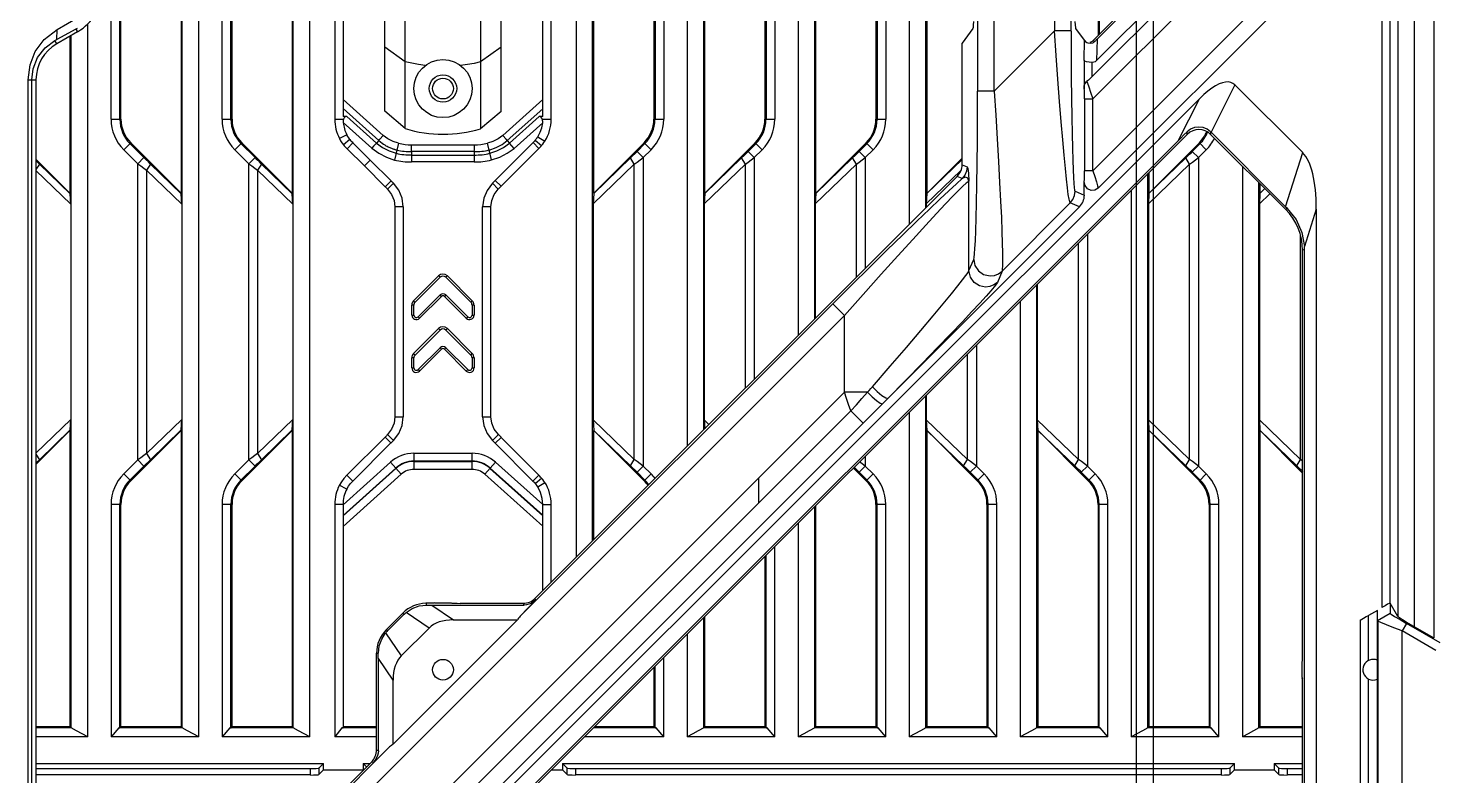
# Model space of a CAD drawing. Header units: millimetres. Extents: x -3132 to 28633, y 682 to 5849.
# Drawn here: x 23386 to 23555.2, y 2335.9 to 2426 of the extents above; entities that cross this region are included whole.
import ezdxf

# ---------------------------------------------------------------- set-up
doc = ezdxf.new("R2010")
doc.units = ezdxf.units.MM

# ---------------------------------------------------------------- blocks, each defined once
blk = doc.blocks.new('rtjg')
at = {"linetype": 'Continuous'}
for p, q in [((18733.7, 2496.98), (18733.7, 2030.64)), ((18731.37, 2031.98), (18731.37, 2495.64)), ((18729.37, 2494.41), (18729.37, 2033.21)), ((18678.76, 2431.12), (18678.76, 2096.5)), ((18690.02, 2103.73), (18690.02, 2423.89)), ((18643.79, 2258.81), (18643.79, 2053.72)), ((18645.78, 2055.71), (18645.78, 2257.99)), ((18657.16, 2256.52), (18657.16, 2067.09)), ((18659.15, 2069.08), (18659.15, 2255.85)), ((18582.99, 2019.79), (18582.99, 2251.81)), ((18584.99, 2018.72), (18584.99, 2251.81)), ((18596.36, 2019.79), (18596.36, 2251.81)), ((18598.36, 2018.72), (18598.36, 2251.81)), ((18630.42, 2251.81), (18630.42, 2040.35)), ((18632.41, 2042.34), (18632.41, 2251.81)), ((18670.53, 2252.06), (18670.53, 2080.46)), ((18672.52, 2082.45), (18672.52, 2251.81)), ((18582.85, 2193.4), (18582.85, 2084.22)), ((18596.22, 2193.4), (18596.22, 2084.22)), ((18632.56, 2084.22), (18632.56, 2193.41)), ((18645.93, 2084.22), (18645.93, 2193.41)), ((18659.3, 2084.22), (18659.3, 2193.41)), ((18672.67, 2084.22), (18672.67, 2193.41)), ((18609.85, 2091.98), (18609.85, 2185.64)), ((18618.92, 2185.65), (18618.92, 2091.97)), ((18574.44, 2093.11), (18574.44, 2184.51)), ((18575.49, 2093.11), (18575.49, 2184.51)), ((18575.62, 2093.11), (18575.62, 2184.51)), ((18587.81, 2093.11), (18587.81, 2184.51)), ((18588.86, 2093.11), (18588.86, 2184.51)), ((18588.99, 2093.11), (18588.99, 2184.51)), ((18601.36, 2184.51), (18601.36, 2093.11)), ((18602.36, 2184.43), (18602.36, 2093.45)), ((18607.39, 2094.07), (18607.39, 2183.54)), ((18621.39, 2094.06), (18621.39, 2183.55)), ((18626.42, 2093.43), (18626.42, 2184.46)), ((18627.42, 2093.11), (18627.42, 2184.5)), ((18639.78, 2184.51), (18639.78, 2093.11)), ((18639.92, 2184.51), (18639.92, 2093.11)), ((18640.97, 2184.51), (18640.97, 2093.11)), ((18653.15, 2184.51), (18653.15, 2093.11)), ((18653.29, 2184.51), (18653.29, 2093.11)), ((18654.34, 2184.51), (18654.34, 2093.11)), ((18666.52, 2184.51), (18666.52, 2093.11)), ((18666.66, 2184.51), (18666.66, 2093.11)), ((18667.71, 2184.51), (18667.71, 2093.11)), ((18693.26, 2184.51), (18693.26, 2103.19)), ((18693.4, 2184.51), (18693.4, 2103.33)), ((18680.76, 2096.5), (18680.76, 2127.13)), ((18688.02, 2127.13), (18688.02, 2103.76)), ((18692.57, 2098.26), (18720.25, 2125.94)), ((18718.99, 2126.09), (18693.08, 2100.18)), ((18721.62, 2124.57), (18692.62, 2095.57)), ((18692.68, 2102.61), (18714.08, 2124.01)), ((18693.14, 2102.76), (18714.23, 2123.85)), ((18692.62, 2086.9), (18727.37, 2121.65)), ((18728.42, 2034.83), (18728.42, 2120.48)), ((18727.42, 2118.96), (18693.28, 2084.82)), ((18727.42, 2118.96), (18727.42, 2034.29)), ((18570.2, 2103.98), (18567.9, 2102.71)), ((18567.9, 2102.71), (18567.94, 2103.94)), ((18567.94, 2103.94), (18570.44, 2105.39)), ((18570.2, 2103.98), (18570.39, 2103.65)), ((18571.62, 2018.72), (18571.62, 2104.6)), ((18678.18, 2104.03), (18676.89, 2102.28)), ((18691.63, 2102.62), (18690.6, 2104.03)), ((18567.67, 2102.58), (18567.9, 2102.71)), ((18567.89, 2102.21), (18567.67, 2102.58)), ((18570.39, 2103.65), (18567.89, 2102.21)), ((18569.48, 2103.13), (18569.48, 2084.22)), ((18569.62, 2019.79), (18569.62, 2103.21)), ((18676.89, 2087.64), (18676.89, 2102.28)), ((18680.76, 2096.5), (18688.02, 2103.76)), ((18690.02, 2103.76), (18688.02, 2103.76)), ((18691.58, 2100.25), (18691.63, 2102.62)), ((18691.77, 2102.48), (18691.92, 2102.37)), ((18692.32, 2102.26), (18692.64, 2102.33)), ((18692.68, 2102.61), (18692.88, 2102.49)), ((18693.14, 2102.76), (18693.08, 2100.18)), ((18609.85, 2100.04), (18607.39, 2101.81)), ((18621.39, 2101.8), (18618.92, 2100.02)), ((18691.58, 2100.25), (18691.58, 2096.75)), ((18692.57, 2098.26), (18692.57, 2099.94)), ((18564.44, 2097.88), (18565.39, 2097.88)), ((18564.44, 1996.7), (18564.44, 2097.88)), ((18564.87, 1996.7), (18564.87, 2097.88)), ((18565.39, 2097.88), (18565.39, 1996.7)), ((18709.75, 2097.25), (18706.87, 2091.54)), ((18709.75, 2097.25), (18717.9, 2089.1)), ((18607.2, 2091.17), (18602.36, 2095.51)), ((18620.39, 2010.52), (18705.46, 2095.59)), ((18626.42, 2095.49), (18621.58, 2091.16)), ((18680.76, 2096.5), (18678.76, 2096.5)), ((18691.58, 2096.75), (18691.58, 2096.88)), ((18691.58, 2096.87), (18691.58, 2096.75)), ((18691.63, 2095.57), (18692.62, 2095.57)), ((18691.63, 2095.57), (18691.63, 2086.9)), ((18692.36, 2096.36), (18692.62, 2095.57)), ((18692.62, 2086.9), (18692.62, 2095.57)), ((18702.9, 2090.5), (18705.46, 2095.59)), ((18606.65, 2090.55), (18602.36, 2094.39)), ((18609.85, 2091.98), (18607.39, 2094.07)), ((18621.39, 2094.06), (18618.92, 2091.97)), ((18626.42, 2094.37), (18622.13, 2090.54)), ((18574.44, 2093.11), (18575.62, 2093.11)), ((18587.81, 2093.11), (18588.99, 2093.11)), ((18601.36, 2093.11), (18602.41, 2093.11)), ((18602.8, 2093.45), (18602.36, 2093.45)), ((18602.38, 2092.72), (18605.83, 2089.62)), ((18602.8, 2093.45), (18606.38, 2090.24)), ((18622.4, 2090.24), (18625.97, 2093.43)), ((18622.95, 2089.61), (18626.4, 2092.69)), ((18626.42, 2093.43), (18625.97, 2093.43)), ((18626.36, 2093.11), (18627.42, 2093.11)), ((18639.78, 2093.11), (18640.97, 2093.11)), ((18653.15, 2093.11), (18654.34, 2093.11)), ((18666.52, 2093.11), (18667.71, 2093.11)), ((18602.82, 2091.24), (18601.93, 2090.78)), ((18603.19, 2090.67), (18602.4, 2090.05)), ((18606.65, 2090.55), (18606.38, 2090.24)), ((18606.65, 2090.55), (18606.8, 2090.71)), ((18606.8, 2090.71), (18607.2, 2091.17)), ((18621.98, 2090.71), (18621.58, 2091.16)), ((18622.13, 2090.54), (18621.98, 2090.71)), ((18622.13, 2090.54), (18622.4, 2090.24)), ((18622.74, 2010.34), (18703.24, 2090.84)), ((18703.99, 2091.29), (18622.97, 2010.27)), ((18625.5, 2090.58), (18626.26, 2089.94)), ((18625.82, 2091), (18626.67, 2090.48)), ((18703.99, 2091.29), (18703.99, 2091.6)), ((18706.82, 2091.59), (18706.82, 2091.29)), ((18715.84, 2082.27), (18706.82, 2091.29)), ((18706.87, 2091.54), (18715.83, 2082.58)), ((18576.79, 2090.28), (18575.95, 2089.44)), ((18575.95, 2089.44), (18577.64, 2087.75)), ((18578.39, 2088.5), (18576.7, 2090.18)), ((18582.85, 2084.22), (18576.79, 2090.28)), ((18590.16, 2090.28), (18589.32, 2089.44)), ((18589.32, 2089.44), (18591.01, 2087.75)), ((18591.76, 2088.5), (18590.07, 2090.18)), ((18596.22, 2084.22), (18590.16, 2090.28)), ((18603.54, 2090.28), (18602.85, 2089.56)), ((18602.85, 2089.56), (18604.93, 2087.49)), ((18605.64, 2088.2), (18603.54, 2090.28)), ((18609.05, 2090.22), (18608.56, 2088.2)), ((18608.78, 2089.43), (18608.85, 2089.41)), ((18610.61, 2090.04), (18618.17, 2090.04)), ((18618.16, 2089.21), (18610.61, 2089.21)), ((18610.61, 2089.21), (18610.61, 2088.8)), ((18610.61, 2088.8), (18618.16, 2088.8)), ((18618.16, 2089.21), (18618.16, 2088.8)), ((18620.24, 2088.21), (18619.75, 2090.22)), ((18625.24, 2090.3), (18620.69, 2085.75)), ((18621.39, 2085.04), (18625.94, 2089.59)), ((18622.95, 2089.61), (18622.4, 2090.24)), ((18625.24, 2090.3), (18625.94, 2089.59)), ((18638.61, 2090.28), (18632.56, 2084.22)), ((18638.71, 2090.18), (18637.76, 2089.23)), ((18637.76, 2089.23), (18638.5, 2088.49)), ((18638.5, 2088.49), (18639.45, 2089.44)), ((18639.45, 2089.44), (18638.61, 2090.28)), ((18651.98, 2090.28), (18645.93, 2084.22)), ((18652.08, 2090.18), (18651.13, 2089.23)), ((18651.13, 2089.23), (18651.87, 2088.49)), ((18651.87, 2088.49), (18652.82, 2089.44)), ((18652.82, 2089.44), (18651.98, 2090.28)), ((18665.35, 2090.28), (18659.3, 2084.22)), ((18665.45, 2090.18), (18664.5, 2089.23)), ((18664.5, 2089.23), (18665.24, 2088.49)), ((18665.24, 2088.49), (18666.19, 2089.44)), ((18666.19, 2089.44), (18665.35, 2090.28)), ((18705.46, 2090.28), (18699.41, 2084.22)), ((18705.56, 2090.18), (18704.61, 2089.23)), ((18704.61, 2089.23), (18705.35, 2088.49)), ((18705.35, 2088.49), (18706.3, 2089.44)), ((18706.3, 2089.44), (18705.46, 2090.28)), ((18715.83, 2082.58), (18717.9, 2089.1)), ((18569.48, 2084.22), (18565.39, 2088.31)), ((18565.8, 2087.72), (18565.39, 2087.05)), ((18565.39, 2086.93), (18569.58, 2082.88)), ((18569.51, 2084.14), (18565.8, 2087.72)), ((18577.64, 2087.75), (18578.39, 2088.5)), ((18577.64, 2052.08), (18577.64, 2087.75)), ((18579.17, 2087.72), (18578.71, 2086.98)), ((18578.71, 2086.98), (18582.95, 2082.88)), ((18578.71, 2086.98), (18578.71, 2052.85)), ((18582.88, 2084.14), (18579.17, 2087.72)), ((18591.01, 2087.75), (18591.76, 2088.5)), ((18591.01, 2052.08), (18591.01, 2087.75)), ((18592.54, 2087.72), (18592.08, 2086.98)), ((18592.08, 2086.98), (18596.32, 2082.88)), ((18592.08, 2086.98), (18592.08, 2052.85)), ((18596.25, 2084.14), (18592.54, 2087.72)), ((18605.64, 2088.2), (18604.93, 2087.49)), ((18604.93, 2087.49), (18607.43, 2084.99)), ((18608.14, 2085.7), (18605.64, 2088.2)), ((18618.16, 2087.97), (18610.62, 2087.97)), ((18632.47, 2082.92), (18637.43, 2087.71)), ((18636.97, 2088.46), (18632.54, 2084.19)), ((18637.43, 2087.71), (18636.97, 2088.46)), ((18637.43, 2052.12), (18637.43, 2087.71)), ((18638.5, 2088.49), (18638.5, 2051.34)), ((18645.84, 2082.92), (18650.8, 2087.71)), ((18650.34, 2088.46), (18645.91, 2084.19)), ((18650.8, 2087.71), (18650.34, 2088.46)), ((18650.8, 2060.73), (18650.8, 2087.71)), ((18651.87, 2088.49), (18651.87, 2061.8)), ((18659.21, 2082.92), (18664.17, 2087.71)), ((18663.71, 2088.46), (18659.28, 2084.19)), ((18664.17, 2087.71), (18663.71, 2088.46)), ((18664.17, 2074.1), (18664.17, 2087.71)), ((18665.24, 2088.49), (18665.24, 2075.17)), ((18672.58, 2082.92), (18676.74, 2086.94)), ((18676.89, 2088.27), (18672.65, 2084.19)), ((18676.89, 2088.44), (18672.67, 2084.22)), ((18676.89, 2087.64), (18677.51, 2087.38)), ((18699.32, 2082.92), (18704.28, 2087.71)), ((18703.82, 2088.46), (18699.39, 2084.19)), ((18704.28, 2087.71), (18703.82, 2088.46)), ((18704.28, 2052.12), (18704.28, 2087.71)), ((18705.35, 2088.49), (18705.35, 2051.34)), ((18710.64, 2087.47), (18710.64, 2018.72)), ((18608.14, 2085.7), (18607.43, 2084.99)), ((18608.42, 2085.41), (18607.72, 2084.7)), ((18620.35, 2085.41), (18621.05, 2084.7)), ((18620.69, 2085.75), (18621.39, 2085.04)), ((18625.47, 2035.39), (18676.3, 2086.23)), ((18676.92, 2085.97), (18676.3, 2086.23)), ((18677.72, 2074.88), (18677.72, 2085.64)), ((18691.61, 2083.98), (18691.61, 2085.62)), ((18692.62, 2086.9), (18691.63, 2086.9)), ((18699.26, 2019.79), (18699.26, 2086.56)), ((18699.41, 2084.22), (18699.41, 2086.71)), ((18712.63, 2019.79), (18712.63, 2085.48)), ((18712.78, 2084.22), (18712.78, 2085.33)), ((18569.48, 2084.22), (18569.51, 2084.14)), ((18569.58, 2082.88), (18569.51, 2084.14)), ((18582.85, 2084.22), (18582.88, 2084.14)), ((18582.95, 2082.88), (18582.88, 2084.14)), ((18596.22, 2084.22), (18596.25, 2084.14)), ((18596.32, 2082.88), (18596.25, 2084.14)), ((18632.54, 2084.19), (18632.47, 2082.92)), ((18632.56, 2084.22), (18632.54, 2084.19)), ((18645.91, 2084.19), (18645.84, 2082.92)), ((18645.93, 2084.22), (18645.91, 2084.19)), ((18659.28, 2084.19), (18659.21, 2082.92)), ((18659.3, 2084.22), (18659.28, 2084.19)), ((18672.65, 2084.19), (18672.58, 2082.92)), ((18672.67, 2084.22), (18672.65, 2084.19)), ((18690.48, 2084.45), (18690.49, 2084.44)), ((18690.49, 2084.44), (18691.61, 2083.98)), ((18697.27, 2084.57), (18697.27, 2018.72)), ((18699.39, 2084.19), (18699.32, 2082.92)), ((18699.41, 2084.22), (18699.39, 2084.19)), ((18712.76, 2084.19), (18712.69, 2082.92)), ((18712.69, 2082.92), (18713.96, 2084.15)), ((18713.36, 2084.76), (18712.76, 2084.19)), ((18712.78, 2084.22), (18712.76, 2084.19)), ((18569.58, 2082.88), (18569.58, 2056.95)), ((18691.03, 2082.57), (18574.07, 1965.61)), ((18582.95, 2082.88), (18582.95, 2056.95)), ((18596.32, 2082.88), (18596.32, 2056.95)), ((18609.61, 2082.57), (18608.61, 2082.57)), ((18608.61, 2082.57), (18608.61, 2057.26)), ((18609.61, 2082.57), (18609.61, 2057.26)), ((18620.16, 2082.57), (18619.16, 2082.57)), ((18619.16, 2057.26), (18619.16, 2082.57)), ((18620.16, 2057.26), (18620.16, 2082.57)), ((18632.47, 2082.92), (18632.47, 2056.91)), ((18645.84, 2082.92), (18645.84, 2056.91)), ((18659.21, 2082.92), (18659.21, 2069.14)), ((18672.58, 2082.92), (18672.58, 2082.51)), ((18681.7, 2074.82), (18689.91, 2083.03)), ((18691.03, 2082.57), (18689.91, 2083.03)), ((18699.32, 2082.92), (18699.32, 2056.91)), ((18712.69, 2082.92), (18712.69, 2056.91)), ((18715.84, 2082.27), (18716.05, 2082.36)), ((18719.54, 2082.29), (18718.11, 2077.79)), ((18719.54, 2082.29), (18719.54, 1838.49)), ((18691.98, 2079.28), (18691.98, 2051.34)), ((18717.65, 2052.12), (18717.65, 2079.11)), ((18690.91, 2052.12), (18690.91, 2078.21)), ((18718.12, 2077.42), (18717.89, 2077.33)), ((18717.89, 2028.83), (18717.89, 2077.33)), ((18718.12, 1838.49), (18718.12, 2077.42)), ((18677.72, 2074.88), (18678.29, 2076.24)), ((18613.86, 2074.25), (18610.86, 2071.25)), ((18611.04, 2071.08), (18614.04, 2074.08)), ((18614.04, 2074.08), (18613.86, 2074.25)), ((18614.92, 2074.25), (18614.74, 2074.08)), ((18614.74, 2074.08), (18617.74, 2071.08)), ((18617.92, 2071.25), (18614.92, 2074.25)), ((18681.7, 2074.82), (18681.14, 2073.47)), ((18614.04, 2071.96), (18611.4, 2069.32)), ((18611.58, 2069.14), (18614.21, 2071.78)), ((18614.21, 2071.78), (18614.04, 2071.96)), ((18614.74, 2071.96), (18614.57, 2071.78)), ((18614.57, 2071.78), (18617.2, 2069.14)), ((18617.38, 2069.32), (18614.74, 2071.96)), ((18685.89, 2019.79), (18685.89, 2073.19)), ((18685.95, 2073.25), (18685.95, 2056.91)), ((18610.89, 2070.72), (18610.64, 2070.72)), ((18610.64, 2069.53), (18610.64, 2070.72)), ((18610.86, 2071.25), (18611.04, 2071.08)), ((18610.89, 2069.53), (18610.89, 2070.72)), ((18617.74, 2071.08), (18617.92, 2071.25)), ((18618.14, 2070.72), (18617.89, 2070.72)), ((18617.89, 2070.72), (18617.89, 2069.53)), ((18618.14, 2070.72), (18618.14, 2069.53)), ((18661.32, 2070.87), (18623.69, 2033.24)), ((18661.32, 2070.87), (18662.73, 2069.46)), ((18683.9, 2071.2), (18683.9, 2018.72)), ((18579.92, 1986.65), (18662.73, 2069.46)), ((18610.64, 2069.53), (18610.89, 2069.53)), ((18611.4, 2069.32), (18611.58, 2069.14)), ((18617.2, 2069.14), (18617.38, 2069.32)), ((18617.89, 2069.53), (18618.14, 2069.53)), ((18662.73, 2060.23), (18662.73, 2069.46)), ((18613.86, 2067.89), (18610.86, 2064.89)), ((18611.04, 2064.71), (18614.04, 2067.71)), ((18614.04, 2067.71), (18613.86, 2067.89)), ((18614.92, 2067.89), (18614.74, 2067.71)), ((18614.74, 2067.71), (18617.74, 2064.71)), ((18617.92, 2064.89), (18614.92, 2067.89)), ((18614.04, 2065.59), (18611.4, 2062.96)), ((18611.58, 2062.78), (18614.21, 2065.42)), ((18614.21, 2065.42), (18614.04, 2065.59)), ((18614.74, 2065.59), (18614.57, 2065.42)), ((18614.57, 2065.42), (18617.2, 2062.78)), ((18617.38, 2062.96), (18614.74, 2065.59)), ((18678.61, 2065.91), (18678.61, 2051.34)), ((18610.89, 2064.36), (18610.64, 2064.36)), ((18610.64, 2063.17), (18610.64, 2064.36)), ((18610.86, 2064.89), (18611.04, 2064.71)), ((18610.89, 2063.17), (18610.89, 2064.36)), ((18617.74, 2064.71), (18617.92, 2064.89)), ((18618.14, 2064.36), (18617.89, 2064.36)), ((18617.89, 2064.36), (18617.89, 2063.17)), ((18618.14, 2064.36), (18618.14, 2063.17)), ((18677.54, 2052.12), (18677.54, 2064.84)), ((18610.64, 2063.17), (18610.89, 2063.17)), ((18611.4, 2062.96), (18611.58, 2062.78)), ((18617.2, 2062.78), (18617.38, 2062.96)), ((18617.89, 2063.17), (18618.14, 2063.17)), ((18670.11, 2061.68), (18667.95, 2059.49)), ((18662.73, 2060.23), (18573.63, 1971.13)), ((18665.51, 2060.23), (18662.73, 2060.23)), ((18672.58, 2059.88), (18672.58, 2056.91)), ((18672.52, 2019.79), (18672.52, 2059.82)), ((18569.58, 2056.95), (18565.39, 2052.9)), ((18569.51, 2055.69), (18569.58, 2056.95)), ((18573.64, 1968.15), (18663.49, 2057.99)), ((18582.95, 2056.95), (18578.71, 2052.85)), ((18582.88, 2055.69), (18582.95, 2056.95)), ((18596.32, 2056.95), (18592.08, 2052.85)), ((18596.25, 2055.69), (18596.32, 2056.95)), ((18608.61, 2057.26), (18609.61, 2057.26)), ((18619.16, 2057.26), (18620.16, 2057.26)), ((18637.43, 2052.12), (18632.47, 2056.91)), ((18632.47, 2056.91), (18632.54, 2055.64)), ((18646.42, 2056.35), (18645.84, 2056.91)), ((18645.84, 2056.91), (18645.9, 2055.83)), ((18663.49, 2057.99), (18664.97, 2056.51)), ((18670.53, 2057.83), (18670.53, 2018.72)), ((18677.54, 2052.12), (18672.58, 2056.91)), ((18672.58, 2056.91), (18672.65, 2055.64)), ((18690.91, 2052.12), (18685.95, 2056.91)), ((18685.95, 2056.91), (18686.02, 2055.64)), ((18704.28, 2052.12), (18699.32, 2056.91)), ((18699.32, 2056.91), (18699.39, 2055.64)), ((18717.65, 2052.12), (18712.69, 2056.91)), ((18712.69, 2056.91), (18712.76, 2055.64)), ((18565.39, 2051.52), (18569.48, 2055.61)), ((18565.8, 2052.11), (18569.51, 2055.69)), ((18569.48, 2055.61), (18569.51, 2055.69)), ((18569.48, 2055.61), (18569.48, 2019.94)), ((18576.79, 2049.55), (18582.85, 2055.61)), ((18579.17, 2052.11), (18582.88, 2055.69)), ((18582.85, 2055.61), (18582.88, 2055.69)), ((18582.85, 2055.61), (18582.85, 2019.94)), ((18590.16, 2049.55), (18596.22, 2055.61)), ((18592.54, 2052.11), (18596.25, 2055.69)), ((18596.22, 2055.61), (18596.25, 2055.69)), ((18596.22, 2055.61), (18596.22, 2019.94)), ((18607.42, 2054.83), (18602.82, 2050.25)), ((18608.12, 2054.12), (18607.42, 2054.83)), ((18608.43, 2054.43), (18607.72, 2055.13)), ((18620.35, 2054.42), (18621.06, 2055.13)), ((18621.39, 2054.8), (18620.68, 2054.09)), ((18625.93, 2050.26), (18621.39, 2054.8)), ((18632.55, 2055.64), (18636.97, 2051.37)), ((18632.56, 2055.62), (18638.61, 2049.55)), ((18632.56, 2042.48), (18632.56, 2055.62)), ((18672.66, 2055.64), (18677.08, 2051.37)), ((18672.67, 2055.62), (18678.72, 2049.55)), ((18672.67, 2019.94), (18672.67, 2055.62)), ((18686.03, 2055.64), (18690.45, 2051.37)), ((18686.04, 2055.62), (18692.09, 2049.55)), ((18686.04, 2019.94), (18686.04, 2055.62)), ((18699.4, 2055.64), (18703.82, 2051.37)), ((18699.41, 2055.62), (18705.46, 2049.55)), ((18699.41, 2019.94), (18699.41, 2055.62)), ((18712.77, 2055.64), (18717.19, 2051.37)), ((18712.78, 2055.62), (18717.89, 2050.5)), ((18712.78, 2019.94), (18712.78, 2055.62)), ((18603.53, 2049.54), (18608.12, 2054.12)), ((18620.68, 2054.09), (18625.23, 2049.54)), ((18565.39, 2052.78), (18565.8, 2052.11)), ((18577.64, 2052.08), (18575.95, 2050.39)), ((18578.39, 2051.34), (18577.64, 2052.08)), ((18578.71, 2052.85), (18579.17, 2052.11)), ((18591.01, 2052.08), (18589.32, 2050.39)), ((18591.76, 2051.34), (18591.01, 2052.08)), ((18592.08, 2052.85), (18592.54, 2052.11)), ((18608.07, 2051.8), (18602.36, 2046.68)), ((18609.37, 2050.35), (18608.07, 2051.8)), ((18610.89, 2052.88), (18617.9, 2052.88)), ((18610.89, 2052.88), (18610.89, 2050.94)), ((18617.9, 2051.93), (18610.89, 2051.93)), ((18610.89, 2051.89), (18617.9, 2051.89)), ((18617.9, 2050.94), (18617.9, 2052.88)), ((18620.71, 2051.8), (18619.42, 2050.36)), ((18626.42, 2046.71), (18620.71, 2051.8)), ((18636.97, 2051.37), (18637.43, 2052.12)), ((18665.24, 2052.54), (18665.24, 2051.34)), ((18677.08, 2051.37), (18677.54, 2052.12)), ((18690.45, 2051.37), (18690.91, 2052.12)), ((18703.82, 2051.37), (18704.28, 2052.12)), ((18717.19, 2051.37), (18717.65, 2052.12)), ((18717.89, 2051.95), (18717.65, 2052.12)), ((18575.95, 2050.39), (18576.79, 2049.55)), ((18576.7, 2049.65), (18578.39, 2051.34)), ((18589.32, 2050.39), (18590.16, 2049.55)), ((18590.07, 2049.65), (18591.76, 2051.34)), ((18608.7, 2051.09), (18602.36, 2045.4)), ((18602.36, 2045.34), (18608.73, 2051.06)), ((18602.36, 2044.07), (18609.37, 2050.35)), ((18603.53, 2049.54), (18602.82, 2050.25)), ((18617.9, 2050.94), (18610.89, 2050.94)), ((18619.42, 2050.36), (18626.42, 2044.09)), ((18620.05, 2051.06), (18626.42, 2045.36)), ((18626.42, 2045.42), (18620.08, 2051.1)), ((18625.23, 2049.54), (18625.93, 2050.26)), ((18625.5, 2049.25), (18626.27, 2049.89)), ((18638.5, 2051.34), (18637.76, 2050.6)), ((18638.71, 2049.65), (18637.76, 2050.6)), ((18639.45, 2050.39), (18638.5, 2051.34)), ((18638.61, 2049.55), (18639.45, 2050.39)), ((18652.43, 2046.94), (18652.43, 2049.93)), ((18663.81, 2051.1), (18665.35, 2049.55)), ((18665.24, 2051.34), (18664.5, 2050.6)), ((18665.45, 2049.65), (18664.5, 2050.6)), ((18666.19, 2050.39), (18665.24, 2051.34)), ((18665.35, 2049.55), (18666.19, 2050.39)), ((18678.61, 2051.34), (18677.87, 2050.6)), ((18678.82, 2049.65), (18677.87, 2050.6)), ((18679.56, 2050.39), (18678.61, 2051.34)), ((18678.72, 2049.55), (18679.56, 2050.39)), ((18691.98, 2051.34), (18691.24, 2050.6)), ((18692.19, 2049.65), (18691.24, 2050.6)), ((18692.93, 2050.39), (18691.98, 2051.34)), ((18692.09, 2049.55), (18692.93, 2050.39)), ((18705.35, 2051.34), (18704.61, 2050.6)), ((18705.56, 2049.65), (18704.61, 2050.6)), ((18706.3, 2050.39), (18705.35, 2051.34)), ((18705.46, 2049.55), (18706.3, 2050.39)), ((18602.81, 2048.56), (18601.91, 2049.02)), ((18625.82, 2048.83), (18626.67, 2049.36)), ((18575.62, 2046.73), (18574.44, 2046.73)), ((18574.44, 2046.73), (18574.44, 2018.72)), ((18575.49, 2019.81), (18575.49, 2046.73)), ((18575.62, 2019.94), (18575.62, 2046.73)), ((18588.99, 2046.73), (18587.81, 2046.73)), ((18587.81, 2046.73), (18587.81, 2018.72)), ((18588.86, 2019.81), (18588.86, 2046.73)), ((18588.99, 2019.94), (18588.99, 2046.73)), ((18602.36, 2046.73), (18601.36, 2046.73)), ((18601.36, 2046.73), (18601.36, 2018.72)), ((18602.36, 2046.73), (18602.36, 2019.81)), ((18626.42, 2046.71), (18627.42, 2046.72)), ((18626.42, 2036.35), (18626.42, 2046.71)), ((18627.42, 2037.34), (18627.42, 2046.71)), ((18659.15, 2019.79), (18659.15, 2046.45)), ((18659.3, 2019.94), (18659.3, 2046.6)), ((18667.71, 2046.73), (18666.52, 2046.73)), ((18666.52, 2046.73), (18666.52, 2019.94)), ((18666.66, 2019.81), (18666.66, 2046.73)), ((18667.71, 2018.72), (18667.71, 2046.73)), ((18681.08, 2046.73), (18679.89, 2046.73)), ((18679.89, 2046.73), (18679.89, 2019.94)), ((18680.03, 2019.81), (18680.03, 2046.73)), ((18681.08, 2018.72), (18681.08, 2046.73)), ((18694.45, 2046.73), (18693.26, 2046.73)), ((18693.26, 2046.73), (18693.26, 2019.94)), ((18693.4, 2019.81), (18693.4, 2046.73)), ((18694.45, 2018.72), (18694.45, 2046.73)), ((18707.82, 2046.73), (18706.63, 2046.73)), ((18706.63, 2046.73), (18706.63, 2019.94)), ((18706.77, 2019.81), (18706.77, 2046.73)), ((18707.82, 2018.72), (18707.82, 2046.73)), ((18657.16, 2044.46), (18657.16, 2018.72)), ((18654.34, 2018.72), (18654.34, 2041.64)), ((18653.15, 2040.45), (18653.15, 2019.94)), ((18653.29, 2019.81), (18653.29, 2040.59)), ((18612.4, 2034.59), (18612.4, 2034.81)), ((18613.03, 2034.59), (18624.15, 2034.59)), ((18613.03, 2034.59), (18615.66, 2032.81)), ((18613.4, 2034.88), (18613.3, 2034.84)), ((18613.4, 2034.88), (18615.38, 2034.88)), ((18615.38, 2034.88), (18615.47, 2034.84)), ((18616.46, 2034.81), (18624.06, 2034.81)), ((18625.55, 2035.2), (18623.69, 2033.24)), ((18624.15, 2034.59), (18624.06, 2034.81)), ((18625.47, 2035.39), (18625.55, 2035.2)), ((18728.42, 2034.83), (18728.44, 2034.82)), ((18729.37, 2033.21), (18728.44, 2034.82)), ((18728.44, 2034.82), (18728.44, 2033.59)), ((18607.56, 2031.63), (18609.57, 2033.64)), ((18607.71, 2031.48), (18609.72, 2033.49)), ((18608.39, 2017.85), (18623.35, 2032.81)), ((18609.57, 2033.64), (18609.72, 2033.49)), ((18612.72, 2031.83), (18609.96, 2033.7)), ((18615.66, 2032.81), (18623.35, 2032.81)), ((18645.78, 2019.79), (18645.78, 2033.08)), ((18645.93, 2019.94), (18645.93, 2033.23)), ((18724.84, 2032.79), (18724.84, 1994.82)), ((18726.89, 2033.94), (18725.83, 2033.33)), ((18725.83, 2027.93), (18725.83, 2033.33)), ((18726.89, 1993.68), (18726.89, 2033.94)), ((18728.44, 2033.59), (18726.89, 2032.69)), ((18607.49, 2031.24), (18609.36, 2028.48)), ((18607.71, 2031.48), (18607.56, 2031.63)), ((18612.72, 2031.83), (18609.36, 2028.48)), ((18643.79, 2031.09), (18643.79, 2018.72)), ((18726.96, 2032.65), (18726.96, 1994.97)), ((18730.41, 2032.37), (18729.89, 2031.48)), ((18733.94, 2029.14), (18729.89, 2031.48)), ((18729.89, 1996.14), (18729.89, 2031.48)), ((18734.46, 2030.04), (18730.41, 2032.37)), ((18731.37, 2031.98), (18733.7, 2030.64)), ((18606.39, 2028.8), (18606.61, 2028.8)), ((18606.39, 2017.14), (18606.39, 2028.8)), ((18608.39, 2025.54), (18606.61, 2028.17)), ((18606.61, 2017.05), (18606.61, 2028.17)), ((18640.97, 2018.72), (18640.97, 2028.27)), ((18717.82, 2027.74), (18717.86, 2027.84)), ((18717.82, 2025.87), (18717.82, 2027.74)), ((18639.78, 2027.08), (18639.78, 2019.94)), ((18639.92, 2019.81), (18639.92, 2027.22)), ((18608.39, 2017.85), (18608.39, 2025.54)), ((18717.82, 2025.87), (18717.86, 2025.78)), ((18717.89, 2002.83), (18717.89, 2024.79)), ((18725.83, 2001.93), (18725.83, 2025.69)), ((18569.48, 2019.94), (18565.39, 2019.94)), ((18569.62, 2019.8), (18565.39, 2019.8)), ((18575.36, 2019.8), (18574.44, 2018.72)), ((18575.36, 2019.8), (18575.49, 2019.81)), ((18582.99, 2019.8), (18575.36, 2019.8)), ((18575.49, 2019.81), (18575.62, 2019.94)), ((18582.85, 2019.94), (18575.62, 2019.94)), ((18588.73, 2019.8), (18587.81, 2018.72)), ((18588.73, 2019.8), (18588.86, 2019.81)), ((18596.36, 2019.8), (18588.73, 2019.8)), ((18588.86, 2019.81), (18588.99, 2019.94)), ((18596.22, 2019.94), (18588.99, 2019.94)), ((18602.21, 2019.8), (18601.36, 2018.72)), ((18602.21, 2019.8), (18602.36, 2019.81)), ((18606.39, 2019.8), (18602.21, 2019.8)), ((18606.39, 2019.94), (18602.36, 2019.94)), ((18640.05, 2019.8), (18632.5, 2019.8)), ((18639.78, 2019.94), (18632.64, 2019.94)), ((18639.92, 2019.81), (18639.78, 2019.94)), ((18639.92, 2019.81), (18640.05, 2019.8)), ((18640.97, 2018.72), (18640.05, 2019.8)), ((18645.79, 2019.8), (18645.83, 2019.84)), ((18653.42, 2019.8), (18645.79, 2019.8)), ((18645.83, 2019.84), (18645.93, 2019.94)), ((18653.15, 2019.94), (18645.93, 2019.94)), ((18653.29, 2019.81), (18653.15, 2019.94)), ((18653.29, 2019.81), (18653.42, 2019.8)), ((18654.34, 2018.72), (18653.42, 2019.8)), ((18659.16, 2019.8), (18659.2, 2019.84)), ((18666.79, 2019.8), (18659.16, 2019.8)), ((18659.2, 2019.84), (18659.3, 2019.94)), ((18666.52, 2019.94), (18659.3, 2019.94)), ((18666.66, 2019.81), (18666.52, 2019.94)), ((18666.66, 2019.81), (18666.79, 2019.8)), ((18667.71, 2018.72), (18666.79, 2019.8)), ((18672.53, 2019.8), (18672.57, 2019.84)), ((18680.16, 2019.8), (18672.53, 2019.8)), ((18672.57, 2019.84), (18672.67, 2019.94)), ((18679.89, 2019.94), (18672.67, 2019.94)), ((18680.03, 2019.81), (18679.89, 2019.94)), ((18680.03, 2019.81), (18680.16, 2019.8)), ((18681.08, 2018.72), (18680.16, 2019.8)), ((18685.9, 2019.8), (18685.94, 2019.84)), ((18693.53, 2019.8), (18685.9, 2019.8)), ((18685.94, 2019.84), (18686.04, 2019.94)), ((18693.26, 2019.94), (18686.04, 2019.94)), ((18693.4, 2019.81), (18693.26, 2019.94)), ((18693.4, 2019.81), (18693.53, 2019.8)), ((18694.45, 2018.72), (18693.53, 2019.8)), ((18699.27, 2019.8), (18699.31, 2019.84)), ((18706.9, 2019.8), (18699.27, 2019.8)), ((18699.31, 2019.84), (18699.41, 2019.94)), ((18706.63, 2019.94), (18699.41, 2019.94)), ((18706.77, 2019.81), (18706.63, 2019.94)), ((18706.77, 2019.81), (18706.9, 2019.8)), ((18707.82, 2018.72), (18706.9, 2019.8)), ((18712.64, 2019.8), (18712.68, 2019.84)), ((18717.89, 2019.8), (18712.64, 2019.8)), ((18712.68, 2019.84), (18712.78, 2019.94)), ((18717.89, 2019.94), (18712.78, 2019.94)), ((18571.62, 2018.72), (18565.39, 2018.72)), ((18584.99, 2018.72), (18574.44, 2018.72)), ((18598.36, 2018.72), (18587.81, 2018.72)), ((18606.39, 2018.72), (18601.36, 2018.72)), ((18640.97, 2018.72), (18631.42, 2018.72)), ((18654.34, 2018.72), (18643.79, 2018.72)), ((18667.71, 2018.72), (18657.16, 2018.72)), ((18681.08, 2018.72), (18670.53, 2018.72)), ((18694.45, 2018.72), (18683.9, 2018.72)), ((18707.82, 2018.72), (18697.27, 2018.72)), ((18717.89, 2018.72), (18710.64, 2018.72)), ((18607.96, 2017.51), (18578.51, 1988.06)), ((18606.39, 2017.14), (18606.61, 2017.05)), ((18565.39, 2015.53), (18600.01, 2015.53)), ((18565.39, 2014.91), (18598.44, 2014.91)), ((18578.46, 1988.39), (18605.81, 2015.73)), ((18598.44, 2014.13), (18598.44, 2014.91)), ((18600.01, 2015.53), (18599.44, 2014.96)), ((18599.44, 2014.96), (18599.44, 2014.18)), ((18600.01, 2014.75), (18599.44, 2014.18)), ((18600.01, 2014.75), (18600.01, 2015.53)), ((18600.01, 2014.75), (18604.77, 2014.75)), ((18604.77, 2015.53), (18605.6, 2015.53)), ((18604.77, 2015.53), (18605.19, 2015.11)), ((18604.77, 2015.53), (18604.77, 2014.75)), ((18606, 2015.65), (18605.81, 2015.73)), ((18627.45, 2014.75), (18628.77, 2014.75)), ((18628.77, 2015.53), (18709.69, 2015.53)), ((18628.77, 2015.53), (18629.34, 2014.96)), ((18628.77, 2015.53), (18628.77, 2014.75)), ((18628.77, 2014.75), (18629.34, 2014.18)), ((18629.34, 2014.18), (18629.34, 2014.96)), ((18630.34, 2014.91), (18708.12, 2014.91)), ((18630.34, 2014.91), (18630.34, 2014.13)), ((18708.12, 2014.13), (18708.12, 2014.91)), ((18709.69, 2015.53), (18709.12, 2014.96)), ((18709.12, 2014.96), (18709.12, 2014.18)), ((18709.69, 2014.75), (18709.12, 2014.18)), ((18709.69, 2014.75), (18709.69, 2015.53)), ((18709.69, 2014.75), (18714.45, 2014.75)), ((18714.45, 2015.53), (18717.89, 2015.53)), ((18714.45, 2015.53), (18715.02, 2014.96)), ((18714.45, 2015.53), (18714.45, 2014.75)), ((18714.45, 2014.75), (18715.02, 2014.18)), ((18715.02, 2014.18), (18715.02, 2014.96)), ((18716.02, 2014.91), (18717.89, 2014.91)), ((18716.02, 2014.91), (18716.02, 2014.13)), ((18598.44, 2014.13), (18565.39, 2014.13)), ((18708.12, 2014.13), (18630.34, 2014.13)), ((18717.89, 2014.13), (18716.02, 2014.13))]:
    blk.add_line(p, q, dxfattribs=at)
for points in [[(18564.44, 2097.88), (18564.67, 2099.65), (18565.31, 2101.26), (18566.39, 2102.72), (18567.94, 2103.94)], [(18678.27, 2104.9), (18678.24, 2104.44), (18678.21, 2104.15), (18678.18, 2104.03)], [(18690.6, 2104.03), (18690.57, 2104.15), (18690.54, 2104.44), (18690.51, 2104.9)], [(18564.87, 2097.88), (18565.04, 2099.2), (18565.58, 2100.54), (18566.48, 2101.7), (18567.67, 2102.58)], [(18689.91, 2083.03), (18689.85, 2083.16), (18689.77, 2083.5), (18689.68, 2084.06), (18689.58, 2084.85), (18689.46, 2085.89), (18689.33, 2087.19), (18689.18, 2088.78), (18689.01, 2090.65), (18688.83, 2092.81), (18688.63, 2095.25), (18688.43, 2097.93), (18688.22, 2100.78), (18688.02, 2103.76)], [(18690.02, 2103.73), (18690.02, 2100.91), (18690.04, 2098.19), (18690.06, 2095.66), (18690.09, 2093.36), (18690.13, 2091.34), (18690.17, 2089.62), (18690.21, 2088.19), (18690.26, 2087.02), (18690.3, 2086.09), (18690.35, 2085.38), (18690.39, 2084.88), (18690.44, 2084.58), (18690.48, 2084.45)], [(18691.63, 2102.62), (18691.65, 2102.6), (18691.7, 2102.56), (18691.77, 2102.48)], [(18691.92, 2102.37), (18692.02, 2102.32), (18692.32, 2102.26)], [(18692.64, 2102.33), (18692.72, 2102.37), (18692.8, 2102.43), (18692.88, 2102.49)], [(18612.26, 2099.59), (18611.45, 2099.7), (18610.65, 2099.85), (18609.85, 2100.04)], [(18618.92, 2100.02), (18618.13, 2099.84), (18617.33, 2099.7), (18616.52, 2099.58)], [(18692.57, 2099.94), (18692.21, 2099.97), (18691.89, 2100.04), (18691.67, 2100.13), (18691.58, 2100.25)], [(18693.08, 2100.18), (18692.92, 2100.05), (18692.75, 2099.97), (18692.57, 2099.94)], [(18691.58, 2096.88), (18691.61, 2097.13), (18691.69, 2097.39)], [(18691.69, 2097.39), (18691.71, 2097.43), (18691.89, 2097.65)], [(18692.57, 2098.26), (18692.33, 2098.02), (18692.1, 2097.82), (18691.89, 2097.65)], [(18691.89, 2097.65), (18691.98, 2097.45), (18692.14, 2097.01), (18692.36, 2096.36)], [(18709.75, 2097.25), (18709.51, 2097.43), (18709.25, 2097.55), (18708.95, 2097.61), (18708.61, 2097.6), (18708.23, 2097.52), (18707.83, 2097.37), (18707.4, 2097.15), (18706.95, 2096.86), (18706.48, 2096.51), (18705.98, 2096.08), (18705.46, 2095.59)], [(18678.29, 2076.24), (18678.33, 2076.45), (18678.38, 2076.89), (18678.44, 2077.55), (18678.49, 2078.48), (18678.54, 2079.68), (18678.58, 2081.2), (18678.63, 2083.05), (18678.67, 2085.23), (18678.71, 2087.73), (18678.74, 2090.51), (18678.75, 2093.47), (18678.76, 2096.5)], [(18680.76, 2096.5), (18680.95, 2093.59), (18681.12, 2090.74), (18681.28, 2088.03), (18681.41, 2085.51), (18681.53, 2083.25), (18681.62, 2081.27), (18681.68, 2079.58), (18681.73, 2078.17), (18681.76, 2077.02), (18681.76, 2076.13), (18681.76, 2075.47), (18681.73, 2075.04), (18681.7, 2074.82)], [(18691.63, 2095.57), (18691.63, 2096.11), (18691.62, 2096.55), (18691.61, 2096.84), (18691.6, 2096.96)], [(18602.41, 2093.11), (18602.38, 2092.99), (18602.37, 2092.86), (18602.38, 2092.72)], [(18602.8, 2093.45), (18602.63, 2093.41), (18602.5, 2093.29), (18602.41, 2093.11)], [(18625.82, 2091.01), (18626.1, 2091.54), (18626.29, 2092.1), (18626.4, 2092.69)], [(18626.36, 2093.11), (18626.27, 2093.29), (18626.14, 2093.4), (18625.97, 2093.43)], [(18626.4, 2092.69), (18626.4, 2092.84), (18626.39, 2092.98), (18626.36, 2093.11)], [(18705.41, 2092.18), (18704.87, 2092.11), (18704.39, 2091.91), (18703.99, 2091.6)], [(18706.82, 2091.59), (18706.41, 2091.91), (18705.92, 2092.11), (18705.41, 2092.18)], [(18601.93, 2090.78), (18602.07, 2090.53), (18602.23, 2090.29), (18602.4, 2090.05)], [(18603.19, 2090.67), (18603.05, 2090.86), (18602.93, 2091.05), (18602.82, 2091.24)], [(18606.65, 2090.55), (18606.86, 2090.38), (18607.05, 2090.24), (18607.22, 2090.12), (18607.38, 2090.02), (18607.52, 2089.93), (18607.66, 2089.86), (18607.78, 2089.8), (18607.89, 2089.75), (18608, 2089.7), (18608.09, 2089.66), (18608.18, 2089.62), (18608.27, 2089.59), (18608.34, 2089.56), (18608.41, 2089.54), (18608.48, 2089.51), (18608.54, 2089.5), (18608.59, 2089.48), (18608.65, 2089.46), (18608.7, 2089.45), (18608.74, 2089.44), (18608.78, 2089.43)], [(18609.05, 2090.22), (18608.38, 2090.44), (18607.76, 2090.76), (18607.2, 2091.17)], [(18621.58, 2091.16), (18621.03, 2090.76), (18620.41, 2090.44), (18619.75, 2090.22)], [(18619.95, 2089.41), (18620.8, 2089.7), (18621.52, 2090.09), (18622.13, 2090.54)], [(18625.5, 2090.58), (18625.41, 2090.48), (18625.33, 2090.39), (18625.24, 2090.3)], [(18625.5, 2090.58), (18625.55, 2090.64), (18625.59, 2090.69), (18625.63, 2090.74), (18625.66, 2090.79), (18625.7, 2090.83), (18625.73, 2090.87), (18625.75, 2090.91), (18625.78, 2090.94), (18625.8, 2090.98), (18625.82, 2091.01)], [(18626.26, 2089.94), (18626.41, 2090.12), (18626.55, 2090.3), (18626.67, 2090.48)], [(18703.99, 2091.6), (18703.61, 2091.22), (18703.24, 2090.84)], [(18606.38, 2090.24), (18606.23, 2090.08), (18606.04, 2089.86), (18605.83, 2089.62)], [(18605.83, 2089.62), (18606.66, 2089.01), (18607.58, 2088.53), (18608.56, 2088.2)], [(18606.38, 2090.24), (18607.1, 2089.71), (18607.91, 2089.3), (18608.76, 2089.01)], [(18610.61, 2089.21), (18610.61, 2089.43), (18610.61, 2090.04)], [(18610.61, 2088.8), (18610.61, 2088.58), (18610.62, 2087.97)], [(18618.16, 2089.21), (18618.17, 2089.43), (18618.17, 2089.72), (18618.17, 2090.04)], [(18618.16, 2088.8), (18618.16, 2088.58), (18618.16, 2087.97)], [(18620.05, 2089.02), (18620.89, 2089.3), (18621.68, 2089.7), (18622.4, 2090.24)], [(18620.24, 2088.21), (18621.22, 2088.53), (18622.13, 2089.01), (18622.95, 2089.61)], [(18625.94, 2089.59), (18626.05, 2089.7), (18626.16, 2089.82), (18626.26, 2089.94)], [(18637.76, 2089.23), (18637.49, 2088.96), (18637.23, 2088.71), (18636.97, 2088.46)], [(18651.13, 2089.23), (18650.86, 2088.96), (18650.6, 2088.71), (18650.34, 2088.46)], [(18664.5, 2089.23), (18664.23, 2088.96), (18663.97, 2088.71), (18663.71, 2088.46)], [(18704.61, 2089.23), (18704.34, 2088.96), (18704.08, 2088.71), (18703.82, 2088.46)], [(18565.8, 2087.72), (18565.55, 2087.97), (18565.39, 2088.13)], [(18577.64, 2087.75), (18578, 2087.49), (18578.36, 2087.23), (18578.71, 2086.98)], [(18579.17, 2087.72), (18578.92, 2087.97), (18578.66, 2088.23), (18578.39, 2088.5)], [(18591.01, 2087.75), (18591.37, 2087.49), (18591.73, 2087.23), (18592.08, 2086.98)], [(18592.54, 2087.72), (18592.29, 2087.97), (18592.03, 2088.23), (18591.76, 2088.5)], [(18637.43, 2087.71), (18637.78, 2087.96), (18638.14, 2088.22), (18638.5, 2088.49)], [(18650.8, 2087.71), (18651.15, 2087.96), (18651.51, 2088.22), (18651.87, 2088.49)], [(18664.17, 2087.71), (18664.52, 2087.96), (18664.88, 2088.22), (18665.24, 2088.49)], [(18677.51, 2087.38), (18677.44, 2086.87), (18677.24, 2086.39), (18676.92, 2085.97)], [(18677.51, 2087.38), (18677.58, 2087.18), (18677.65, 2086.6), (18677.72, 2085.64)], [(18704.28, 2087.71), (18704.63, 2087.96), (18704.99, 2088.22), (18705.35, 2088.49)], [(18609.61, 2082.57), (18609.48, 2083.59), (18609.08, 2084.56), (18608.42, 2085.41)], [(18620.35, 2085.41), (18619.7, 2084.55), (18619.3, 2083.59), (18619.16, 2082.57)], [(18661.32, 2070.87), (18663.58, 2073.12), (18665.77, 2075.29), (18667.84, 2077.33), (18669.75, 2079.19), (18671.45, 2080.84), (18672.95, 2082.27), (18674.23, 2083.49), (18675.31, 2084.5), (18676.21, 2085.33), (18676.92, 2085.97)], [(18677.72, 2085.64), (18677.62, 2085.59), (18677.38, 2085.4), (18677, 2085.05), (18676.48, 2084.53), (18675.79, 2083.83), (18674.91, 2082.91), (18673.82, 2081.75), (18672.51, 2080.34), (18670.96, 2078.64), (18669.17, 2076.67), (18667.16, 2074.44), (18664.99, 2072.01), (18662.73, 2069.46)], [(18677.72, 2085.64), (18677.58, 2086.02), (18677.3, 2086.14), (18676.92, 2085.97)], [(18691.61, 2085.62), (18691.62, 2085.8), (18691.62, 2086.01), (18691.63, 2086.27), (18691.63, 2086.57), (18691.63, 2086.9)], [(18693.28, 2084.82), (18692.89, 2084.59), (18692.43, 2084.55), (18692.01, 2084.75), (18691.72, 2085.13), (18691.61, 2085.63)], [(18692.62, 2086.9), (18692.86, 2086.2), (18693.06, 2085.57), (18693.2, 2085.09), (18693.28, 2084.82)], [(18607.72, 2084.7), (18608.21, 2084.06), (18608.51, 2083.33), (18608.61, 2082.57)], [(18620.16, 2082.57), (18620.26, 2083.33), (18620.56, 2084.05), (18621.05, 2084.7)], [(18689.91, 2083.03), (18690.22, 2083.44), (18690.42, 2083.92), (18690.49, 2084.44)], [(18716.05, 2082.36), (18717.1, 2081.04), (18717.8, 2079.49), (18718.11, 2077.79)], [(18678.29, 2076.24), (18678.43, 2075.49), (18678.85, 2074.85), (18679.49, 2074.41), (18680.28, 2074.24)], [(18666.09, 2060.9), (18668.23, 2063.37), (18670.19, 2065.64), (18671.92, 2067.67), (18673.4, 2069.42), (18674.63, 2070.89), (18675.61, 2072.08), (18676.38, 2073.03), (18676.95, 2073.77), (18677.36, 2074.31), (18677.61, 2074.67), (18677.72, 2074.88)], [(18681.14, 2073.47), (18681.02, 2073.28), (18680.76, 2072.94), (18680.35, 2072.46), (18679.78, 2071.81), (18679.03, 2070.98), (18678.08, 2069.96), (18676.93, 2068.73), (18675.54, 2067.28), (18673.93, 2065.61), (18672.11, 2063.73), (18670.11, 2061.68)], [(18679.72, 2072.89), (18678.98, 2073.03), (18678.34, 2073.45), (18677.89, 2074.1), (18677.72, 2074.88)], [(18681.14, 2073.47), (18680.72, 2073.15), (18680.24, 2072.96), (18679.72, 2072.89)], [(18680.28, 2074.24), (18680.8, 2074.31), (18681.28, 2074.5), (18681.7, 2074.82)], [(18663.49, 2057.99), (18663.23, 2058.74), (18662.98, 2059.48), (18662.73, 2060.23)], [(18663.49, 2057.99), (18664.16, 2058.73), (18664.84, 2059.48), (18665.51, 2060.23)], [(18665.51, 2060.23), (18665.7, 2060.46), (18665.9, 2060.68), (18666.09, 2060.9)], [(18665.51, 2060.23), (18666.07, 2059.69), (18666.6, 2059.24), (18667.04, 2058.93), (18667.29, 2058.83)], [(18666.09, 2060.9), (18666.68, 2060.33), (18667.24, 2059.85), (18667.7, 2059.55), (18667.95, 2059.49)], [(18608.61, 2057.26), (18608.51, 2056.5), (18608.21, 2055.78), (18607.72, 2055.13)], [(18608.43, 2054.43), (18609.08, 2055.28), (18609.48, 2056.24), (18609.61, 2057.26)], [(18619.16, 2057.26), (18619.3, 2056.24), (18619.7, 2055.28), (18620.35, 2054.42)], [(18621.06, 2055.13), (18620.56, 2055.77), (18620.26, 2056.5), (18620.16, 2057.26)], [(18632.55, 2055.61), (18632.55, 2055.62), (18632.55, 2055.63), (18632.55, 2055.64)], [(18672.66, 2055.61), (18672.66, 2055.62), (18672.66, 2055.63), (18672.66, 2055.64)], [(18686.03, 2055.61), (18686.03, 2055.62), (18686.03, 2055.63), (18686.03, 2055.64)], [(18699.4, 2055.61), (18699.4, 2055.62), (18699.4, 2055.63), (18699.4, 2055.64)], [(18712.77, 2055.61), (18712.77, 2055.62), (18712.77, 2055.63), (18712.77, 2055.64)], [(18565.39, 2051.7), (18565.55, 2051.86), (18565.8, 2052.11)], [(18578.71, 2052.85), (18578.36, 2052.6), (18578, 2052.35), (18577.64, 2052.08)], [(18578.39, 2051.34), (18578.66, 2051.61), (18578.92, 2051.86), (18579.17, 2052.11)], [(18592.08, 2052.85), (18591.73, 2052.6), (18591.37, 2052.35), (18591.01, 2052.08)], [(18591.76, 2051.34), (18592.03, 2051.61), (18592.29, 2051.86), (18592.54, 2052.11)], [(18638.5, 2051.34), (18638.14, 2051.61), (18637.78, 2051.87), (18637.43, 2052.12)], [(18665.24, 2051.34), (18664.88, 2051.61), (18664.55, 2051.85)], [(18678.61, 2051.34), (18678.25, 2051.61), (18677.89, 2051.87), (18677.54, 2052.12)], [(18691.98, 2051.34), (18691.62, 2051.61), (18691.26, 2051.87), (18690.91, 2052.12)], [(18705.35, 2051.34), (18704.99, 2051.61), (18704.63, 2051.87), (18704.28, 2052.12)], [(18602.82, 2050.25), (18602.46, 2049.85), (18602.16, 2049.44), (18601.91, 2049.01)], [(18626.27, 2049.89), (18626.15, 2050.02), (18626.04, 2050.14), (18625.93, 2050.26)], [(18626.67, 2049.36), (18626.54, 2049.54), (18626.41, 2049.72), (18626.27, 2049.89)], [(18636.97, 2051.37), (18637.23, 2051.13), (18637.49, 2050.87), (18637.76, 2050.6)], [(18663.9, 2051.19), (18663.97, 2051.13), (18664.23, 2050.87), (18664.5, 2050.6)], [(18677.08, 2051.37), (18677.34, 2051.13), (18677.6, 2050.87), (18677.87, 2050.6)], [(18690.45, 2051.37), (18690.71, 2051.13), (18690.97, 2050.87), (18691.24, 2050.6)], [(18703.82, 2051.37), (18704.08, 2051.13), (18704.34, 2050.87), (18704.61, 2050.6)], [(18717.19, 2051.37), (18717.45, 2051.13), (18717.71, 2050.87), (18717.89, 2050.69)], [(18602.81, 2048.56), (18603, 2048.9), (18603.24, 2049.22), (18603.53, 2049.54)], [(18625.23, 2049.54), (18625.32, 2049.45), (18625.41, 2049.35), (18625.5, 2049.25)], [(18625.82, 2048.83), (18625.72, 2048.97), (18625.62, 2049.11), (18625.5, 2049.25)], [(18626.42, 2046.71), (18626.35, 2047.45), (18626.15, 2048.16), (18625.82, 2048.83)], [(18609.96, 2033.7), (18610.7, 2034.19), (18611.53, 2034.49), (18612.4, 2034.59)], [(18613.3, 2034.84), (18613.15, 2034.83), (18612.83, 2034.81), (18612.31, 2034.81)], [(18625.55, 2035.2), (18625.29, 2034.97), (18625.02, 2034.8), (18624.74, 2034.69), (18624.46, 2034.62), (18624.17, 2034.59)], [(18728.42, 2034.83), (18728.33, 2034.79), (18728.13, 2034.69), (18727.82, 2034.51), (18727.42, 2034.29)], [(18724.84, 2032.79), (18725.24, 2033.02), (18725.56, 2033.2), (18725.76, 2033.3), (18725.84, 2033.33)], [(18728.44, 2033.59), (18728.56, 2033.49), (18728.97, 2033.23), (18729.62, 2032.84), (18730.41, 2032.37)], [(18606.61, 2028.8), (18606.7, 2029.67), (18607.01, 2030.5), (18607.49, 2031.24)], [(18726.89, 2032.66), (18726.92, 2032.66), (18726.94, 2032.66), (18726.96, 2032.65)], [(18729.89, 2031.48), (18728.89, 2031.86), (18728, 2032.21), (18727.33, 2032.48), (18726.96, 2032.65)], [(18569.63, 2019.79), (18569.58, 2019.84), (18569.48, 2019.94)], [(18571.62, 2018.72), (18570.94, 2019.08), (18570.27, 2019.44), (18569.62, 2019.79)], [(18583, 2019.79), (18582.95, 2019.84), (18582.85, 2019.94)], [(18584.99, 2018.72), (18584.31, 2019.08), (18583.64, 2019.44), (18582.99, 2019.79)], [(18596.37, 2019.79), (18596.32, 2019.84), (18596.22, 2019.94)], [(18598.36, 2018.72), (18597.68, 2019.08), (18597.01, 2019.44), (18596.36, 2019.79)], [(18645.79, 2019.79), (18645.13, 2019.44), (18644.47, 2019.08), (18643.79, 2018.72)], [(18659.16, 2019.79), (18658.5, 2019.44), (18657.84, 2019.08), (18657.16, 2018.72)], [(18672.53, 2019.79), (18671.87, 2019.44), (18671.21, 2019.08), (18670.53, 2018.72)], [(18685.9, 2019.79), (18685.24, 2019.44), (18684.58, 2019.08), (18683.9, 2018.72)], [(18699.27, 2019.79), (18698.61, 2019.44), (18697.95, 2019.08), (18697.27, 2018.72)], [(18712.64, 2019.79), (18711.98, 2019.44), (18711.32, 2019.08), (18710.64, 2018.72)], [(18606.61, 2017.02), (18606.58, 2016.74), (18606.51, 2016.46), (18606.4, 2016.18), (18606.23, 2015.91), (18606, 2015.65)]]:
    blk.add_lwpolyline(points, dxfattribs=at)
for centre, radius in [((18614.39, 2096.81), 3.5), ((18614.39, 2096.81), 1.65), ((18614.39, 2096.81), 1.25), ((18614.39, 2026.81), 1.25)]:
    blk.add_circle(centre, radius, dxfattribs=at)
for centre, radius, start, end in [((18567.39, 2108.85), 6, 300, 0), ((18570.39, 2097.88), 5, 120, 180), ((18579.62, 2093.11), 5.19, 180, 225), ((18579.62, 2093.11), 4.13, 180, 225), ((18579.62, 2093.11), 4, 180, 225), ((18592.99, 2093.11), 5.19, 180, 225), ((18592.99, 2093.11), 4.13, 180, 225), ((18592.99, 2093.11), 4, 180, 225), ((18606.36, 2093.11), 5, 180, 207.7183), ((18606.36, 2093.11), 4, 185.5818, 207.7857), ((18622.42, 2093.11), 5, 328.2865, 0.0076), ((18635.78, 2093.11), 4, 314.9993, 0), ((18635.78, 2093.11), 4.13, 315, 0), ((18635.78, 2093.11), 5.19, 315, 360), ((18649.15, 2093.11), 4, 314.9993, 0), ((18649.15, 2093.11), 4.13, 315, 0), ((18649.15, 2093.11), 5.19, 315, 360), ((18662.52, 2093.11), 4, 314.9993, 0), ((18662.52, 2093.11), 4.13, 315, 0), ((18662.52, 2093.11), 5.19, 315, 360), ((18606.27, 2093.1), 3.93, 218.1898, 225.8156), ((18702.63, 2093.11), 4, 314.9993, 338.1203), ((18702.63, 2093.11), 4.13, 315, 337.7316), ((18702.63, 2093.11), 5.19, 315, 333.9862), ((18606.27, 2093.1), 4.93, 218.1904, 225.9341), ((18610.5, 2096.15), 7.34, 256.2454, 270.8543), ((18610.5, 2096.15), 6.94, 256.2454, 270.9177), ((18610.5, 2096.15), 6.11, 256.2451, 270.9699), ((18618.28, 2096.15), 6.94, 269.0094, 283.8732), ((18618.28, 2096.15), 7.35, 269.0774, 283.8732), ((18618.28, 2096.15), 6.11, 268.9535, 283.8739), ((18610.5, 2096.15), 8.18, 256.2456, 270.8143), ((18618.28, 2096.15), 8.18, 269.1203, 283.8734), ((18663.72, 2141.43), 78.71, 225.0755, 225.3705), ((18564.89, 2141.54), 78.9, 314.653, 315.0021), ((18663.72, 2141.43), 79.71, 225.0747, 225.3655), ((18564.89, 2141.54), 79.9, 314.6588, 315.0021), ((18614.39, 2073.72), 0.75, 45, 135), ((18614.39, 2073.72), 0.5, 45, 135), ((18614.39, 2071.6), 0.5, 45, 135), ((18614.39, 2071.6), 0.25, 45, 135), ((18611.39, 2070.72), 0.75, 135, 179.9999), ((18611.39, 2070.72), 0.5, 135, 180), ((18617.39, 2070.72), 0.5, 0, 45), ((18617.39, 2070.72), 0.75, 0, 45), ((18611.19, 2069.53), 0.55, 180, 315), ((18611.19, 2069.53), 0.3, 180, 315), ((18617.59, 2069.53), 0.55, 225.0001, 0), ((18617.59, 2069.53), 0.3, 225.0001, 0), ((18614.39, 2067.36), 0.75, 45, 135), ((18614.39, 2067.36), 0.5, 45, 135), ((18614.39, 2065.24), 0.5, 45, 135), ((18614.39, 2065.24), 0.25, 45, 135), ((18611.39, 2064.36), 0.75, 135, 179.9999), ((18611.39, 2064.36), 0.5, 135, 180), ((18617.39, 2064.36), 0.5, 0, 45), ((18617.39, 2064.36), 0.75, 0, 45), ((18611.19, 2063.17), 0.55, 180, 315), ((18611.19, 2063.17), 0.3, 180, 315), ((18617.59, 2063.17), 0.55, 225.0001, 0), ((18617.59, 2063.17), 0.3, 225.0001, 0), ((18663.69, 1998.41), 79.68, 134.6173, 134.9253), ((18564.87, 1998.29), 79.92, 44.9993, 45.3289), ((18663.69, 1998.41), 78.68, 134.6114, 134.9253), ((18564.87, 1998.29), 78.92, 44.9993, 45.3339), ((18610.89, 2048.66), 4.22, 90, 131.8997), ((18610.89, 2048.66), 3.27, 90, 131.8997), ((18610.89, 2048.66), 3.23, 90, 131.8997), ((18617.9, 2048.66), 4.22, 48.1871, 90), ((18617.9, 2048.66), 3.27, 48.1871, 90), ((18617.9, 2048.66), 3.23, 48.1871, 90), ((18579.62, 2046.73), 5.19, 135, 180), ((18592.99, 2046.73), 5.19, 135, 180), ((18610.89, 2048.66), 2.28, 90, 131.8997), ((18617.9, 2048.66), 2.28, 48.1871, 90), ((18635.78, 2046.73), 5.19, 36.9244, 45), ((18662.52, 2046.73), 5.19, 0, 45), ((18675.89, 2046.73), 5.19, 0, 45), ((18689.26, 2046.73), 5.19, 0, 45), ((18702.63, 2046.73), 5.19, 0, 45), ((18579.62, 2046.73), 4.13, 135, 180), ((18579.62, 2046.73), 4, 135, 180), ((18592.99, 2046.73), 4.13, 135, 180), ((18592.99, 2046.73), 4, 135, 180), ((18606.36, 2046.73), 5, 152.7519, 180), ((18606.36, 2046.73), 4, 152.6526, 180), ((18622.42, 2046.73), 5, 359.8408, 31.8176), ((18635.78, 2046.73), 4, 34.5588, 45.0007), ((18635.78, 2046.73), 4.13, 34.9435, 45), ((18662.52, 2046.73), 4, 0, 45.0007), ((18662.52, 2046.73), 4.13, 0, 45), ((18675.89, 2046.73), 4, 0, 45.0007), ((18675.89, 2046.73), 4.13, 0, 45), ((18689.26, 2046.73), 4, 0, 45.0007), ((18689.26, 2046.73), 4.13, 0, 45), ((18702.63, 2046.73), 4, 0, 45.0007), ((18702.63, 2046.73), 4.13, 0, 45), ((18612.4, 2030.81), 4, 91.1941, 135), ((18610.39, 2028.8), 4, 135, 180), ((18726.39, 2026.81), 1.25, 66.4218, 243.5156), ((18726.39, 2026.81), 1.25, 243.7867, 293.5782)]:
    blk.add_arc(centre, radius, start, end, dxfattribs=at)
for centre, major_axis, ratio, start_param, end_param in [((18567.61, 2108.66), (4.09, -3.45), 0.998479, -0.365395, -0.322218), ((18692.12, 2103.17), (0.683, -0.41), 0.999353, -0.770402, -0.244737), ((18692.62, 2102.17), (1.02, 1.06), 0.029169, 1.001635, 1.283477), ((18705.41, 2089.88), (0, -2), 0.998783, 2.356803, 3.926382), ((18614.41, 2109.76), (0, -18.45), 0.92139, -0.27117, 0.268696), ((18709.46, 2065.88), (7.55, 23.77), 0.280674, -0.723541, -0.14431), ((18674.89, 2087.64), (-1.85, 0.77), 0.999286, 2.749146, 3.534039), ((18689.61, 2083.98), (1.85, -0.77), 0.999286, -0.392447, 0.392447), ((18715.11, 2083.66), (-5.56, 5.62), 0.032515, -4.551027, -4.510551), ((18710.88, 2077.32), (-6.47, -2.68), 0.999286, 2.749146, 3.534039), ((18710.87, 2077.32), (7.11, 1.47), 0.962916, -0.196223, -0.143785), ((18607.44, 2034.85), (9.14, -0.16), 0.022141, -0.996256, -0.911713), ((18616.46, 2034.84), (0.996, 0), 0.034921, -3.054326, -1.570796), ((18624.06, 2036.8), (0.76, -1.84), 0.999286, -0.392447, 0.392447), ((18612.35, 2030.86), (2.62, -2.62), 0.999801, 3.055091, 3.141593), ((18620.87, 2025.74), (-8.46, 5.73), 0.489394, -0.625204, -0.093629), ((18626.58, 2033.31), (3.41, 1.41), 0.414214, 2.391101, 2.608875), ((18731.37, 2032.06), (2, -1.16), 0.030233, -3.089211, -1.553322), ((18610.34, 2028.85), (-2.62, 2.62), 0.999801, 0, 0.086501), ((18606.35, 2033.76), (-0.16, 9.14), 0.022141, -2.22988, -2.145337), ((18615.46, 2020.33), (5.73, -8.46), 0.489394, -3.047963, -2.516389), ((18717.85, 2028.83), (0, 0.996), 0.034921, -3.054326, -1.570796), ((18717.85, 2024.79), (0, 0.996), 0.034921, -1.570796, -0.087266), ((18607.89, 2014.61), (1.41, 3.41), 0.414214, 0.532718, 0.750492), ((18604.4, 2017.14), (1.84, -0.76), 0.999286, -0.392447, 0.392447), ((18598.44, 2014.96), (1, 0), 0.052408, -1.570796, -0.05236), ((18598.44, 2014.18), (1, 0), 0.052408, -1.570796, -0.05236), ((18630.34, 2014.96), (1, 0), 0.052408, -3.089233, -1.570796), ((18630.34, 2014.18), (1, 0), 0.052408, -3.089233, -1.570796), ((18708.12, 2014.96), (1, 0), 0.052408, -1.570796, -0.05236), ((18708.12, 2014.18), (1, 0), 0.052408, -1.570796, -0.05236), ((18716.02, 2014.96), (1, 0), 0.052408, -3.089233, -1.570796), ((18716.02, 2014.18), (1, 0), 0.052408, -3.089233, -1.570796)]:
    blk.add_ellipse(centre, major_axis=major_axis, ratio=ratio, start_param=start_param, end_param=end_param, dxfattribs=at)
blk = doc.blocks.new('*U107')
blk.add_blockref('rtjg', (-18489.39, -2267.31))
blk = doc.blocks.new('*U108')
at = {"color": 0, "linetype": 'ByBlock', "lineweight": -2, "transparency": 16777216}
blk.add_blockref('*U107', (0, 0), dxfattribs=at)
blk = doc.blocks.new('hfnv')
at = {"color": 114, "linetype": 'Continuous', "true_color": 0x139b48}
for p, q in [((20749.48, 6507.59), (20749.48, 7504.59)), ((20751.48, 7504.59), (20751.48, 6507.59))]:
    blk.add_line(p, q, dxfattribs=at)
blk = doc.blocks.new('*U116')
blk.add_blockref('hfnv', (-20547.98, -7013.09))
blk = doc.blocks.new('*U117')
at = {"color": 0, "linetype": 'ByBlock', "lineweight": -2, "transparency": 16777216}
blk.add_blockref('*U116', (0, 0), dxfattribs=at)

msp = doc.modelspace()

# ---------------------------------------------------------------- block references
for name, p in [('*U117', (23317.901, 2592.128)), ('*U108', (23310.901, 2589.228))]:
    msp.add_blockref(name, p)

doc.saveas('drawing.dxf')
